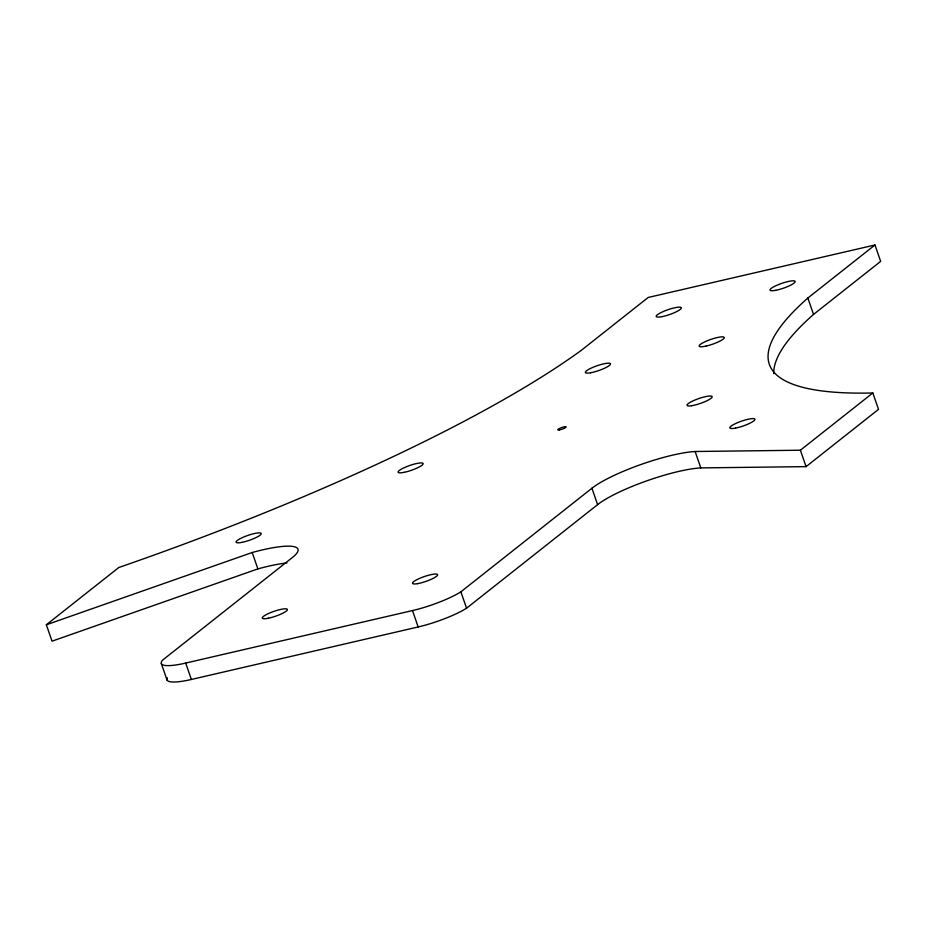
<?xml version="1.0" encoding="UTF-8"?>
<svg xmlns="http://www.w3.org/2000/svg" width="927" height="927" viewBox="0 0 927 927"><rect width="100%" height="100%" fill="white"/><g stroke="black" fill="none" stroke-linecap="round" stroke-linejoin="round"><path stroke-width="1.39" d="M286.906 562.967A65.087 12.526 -19.1 0 0 257.88 568.9L52.028 641.171L46.35 624.775L118.795 567.509A602.33 115.968 -19.1 0 0 581.055 350.533L648.17 297.474L874.972 244.983L880.65 261.379L813.535 314.427A610.476 117.532 -19.1 0 0 773.744 373.674M813.535 314.427L807.857 298.03L874.972 244.983M46.35 624.775L252.202 552.504A65.087 12.526 -19.1 0 1 292.306 557.59L162.689 660.047A44.89 8.644 -19.1 0 0 185.69 663.072L412.492 610.569A41.425 7.972 -19.1 0 0 460.881 591.82L591.924 488.239A64.264 12.375 -19.1 0 1 695.134 451.507L800.383 450.221L872.828 392.967A610.476 117.532 -19.1 0 1 807.857 298.03M167.358 677.822A44.89 8.644 -19.1 0 0 191.368 679.468L418.17 626.965A41.425 7.972 -19.1 0 0 466.559 608.216L597.602 504.636A64.264 12.375 -19.1 0 1 700.812 467.903L806.073 466.629L878.506 409.363L872.828 392.967M800.383 450.221L806.073 466.629M695.134 451.507L700.812 467.903M591.924 488.239L597.602 504.636M460.881 591.82L466.559 608.216M412.492 610.569L418.17 626.965M252.202 552.504L257.88 568.9M185.69 663.072L191.368 679.468M161.356 663.651L167.034 680.047M705.911 346.119A13.268 2.549 -19.1 0 0 724.265 337.521A13.268 2.549 -19.1 0 0 704.972 341.773A13.268 2.549 -19.1 0 0 705.911 346.119M590.603 372.77A13.268 2.549 -19.1 0 0 610.441 364.265A13.268 2.549 -19.1 0 0 592.77 367.405A13.268 2.549 -19.1 0 0 590.603 372.77M662.11 316.628A13.268 2.549 -19.1 0 0 681.357 308.054A13.268 2.549 -19.1 0 0 662.956 311.669A13.268 2.549 -19.1 0 0 662.11 316.628M775.876 290.29A13.268 2.549 -19.1 0 0 795.146 281.727A13.268 2.549 -19.1 0 0 776.745 285.331A13.268 2.549 -19.1 0 0 775.876 290.29M404.056 472.353A13.268 2.549 -19.1 0 0 423.175 463.778A13.268 2.549 -19.1 0 0 404.612 467.509A13.268 2.549 -19.1 0 0 404.056 472.353M691.496 405.736A13.268 2.549 -19.1 0 0 711.982 397.359A13.268 2.549 -19.1 0 0 695.377 399.85A13.268 2.549 -19.1 0 0 691.496 405.736M242.086 542.33A13.268 2.549 -19.1 0 0 261.217 533.743A13.268 2.549 -19.1 0 0 242.677 537.463A13.268 2.549 -19.1 0 0 242.086 542.33M735.54 428.089A13.268 2.549 -19.1 0 0 754.949 419.537A13.268 2.549 -19.1 0 0 736.733 423.025A13.268 2.549 -19.1 0 0 735.54 428.089M268.529 618.193A13.268 2.549 -19.1 0 0 287.405 609.607A13.268 2.549 -19.1 0 0 268.587 613.5A13.268 2.549 -19.1 0 0 268.529 618.193M417.613 583.639A13.268 2.549 -19.1 0 0 437.567 575.146A13.268 2.549 -19.1 0 0 420.07 578.181A13.268 2.549 -19.1 0 0 417.613 583.639M559.34 429.908A4.426 0.846 -19.1 0 0 566.119 427.104A4.426 0.846 -19.1 0 0 560.499 427.984A4.426 0.846 -19.1 0 0 559.34 429.908"/></g></svg>
